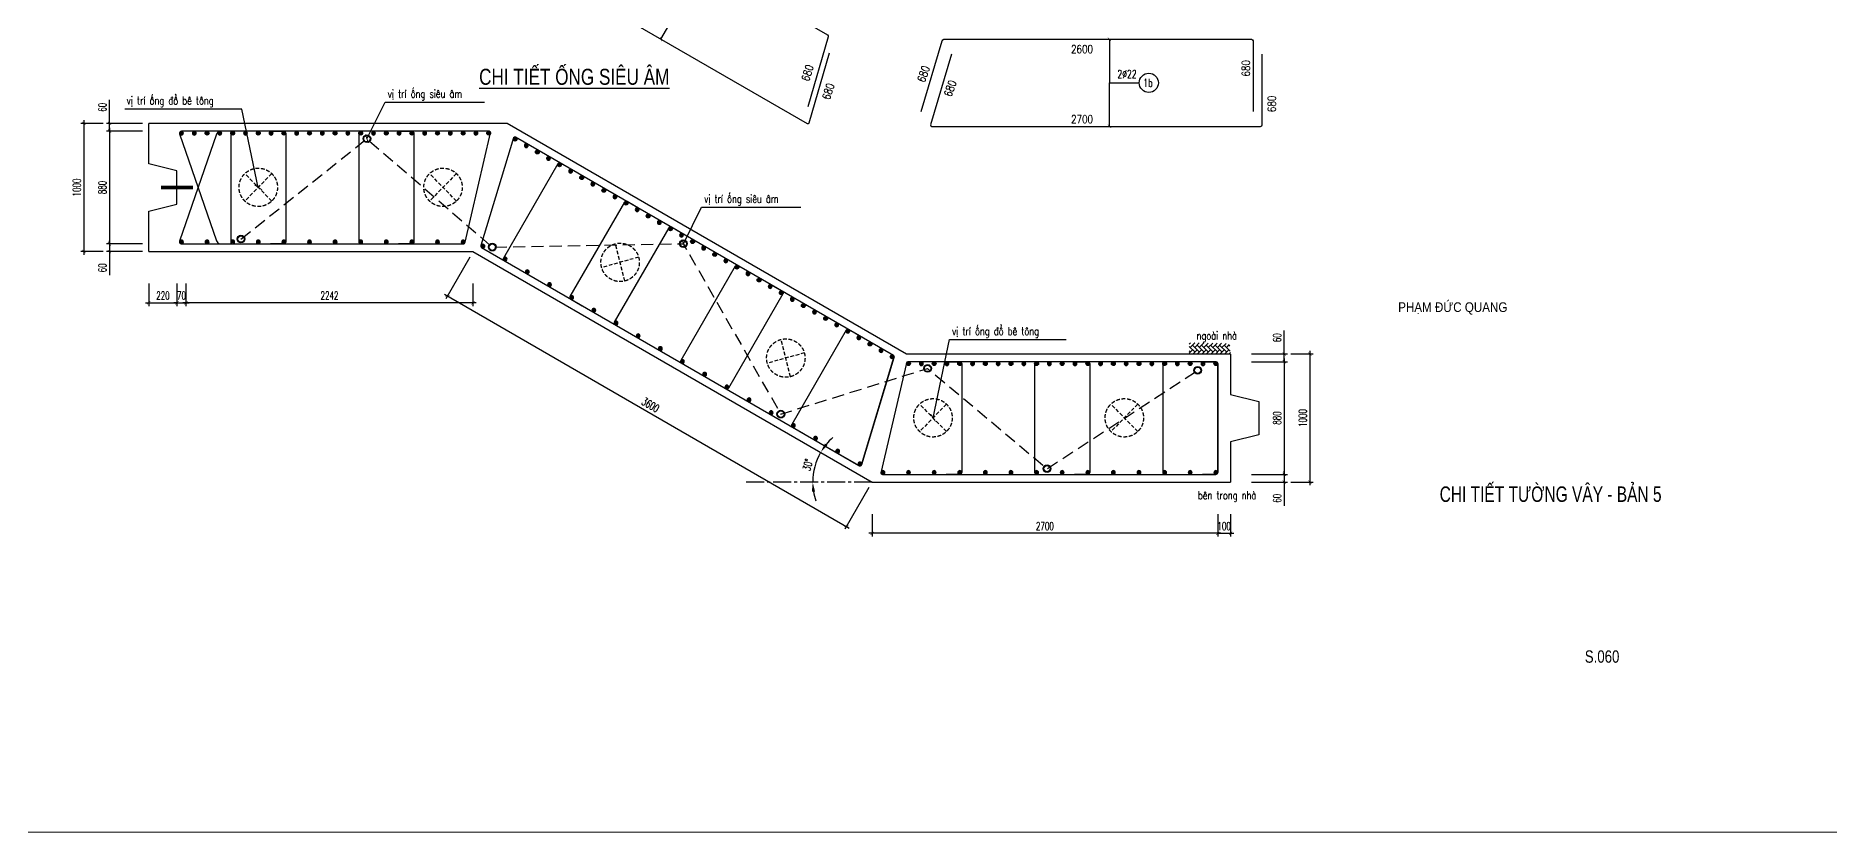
# Model space of a CAD drawing. Header units: millimetres. Extents: x -143483 to 1166745, y -1448440 to -1202244.
# Drawn here: x 407489 to 463523, y -1285398 to -1260524 of the extents above; entities that cross this region are included whole.
import ezdxf
from ezdxf.enums import TextEntityAlignment as Align

# ---------------------------------------------------------------- set-up
doc = ezdxf.new("R2010")
doc.units = ezdxf.units.MM
doc.header["$LTSCALE"] = 30
doc.header["$PDMODE"] = 3
doc.linetypes.add('CENTER2', pattern=[1.125, 0.75, -0.125, 0.125, -0.125])
doc.linetypes.add('DASHED', pattern=[19.05, 12.7, -6.35])
doc.layers.get('0').update_dxf_attribs({"lineweight": 9})
doc.layers.get('Defpoints').update_dxf_attribs({"lineweight": 9})
for name, color, linetype in [('0-Chu khung ten', 7, 'Continuous'), ('ccu11-Cotthep', 9, 'Continuous'), ('ccu11-Dim', 8, 'Continuous'), ('ccu11-Hatch', 8, 'Continuous'), ('ccu11-Manh', 8, 'Continuous'), ('ccu11-Text', 31, 'Continuous'), ('ccu11-Thay', 7, 'Continuous'), ('ccu11-Thep', 4, 'Continuous'), ('ccu11-Thep doc', 4, 'Continuous'), ('ccu11-Thepdai', 6, 'Continuous'), ('ccu11-Truc', 13, 'CENTER2')]:
    doc.layers.add(name, color=color, linetype=linetype)
doc.layers.add('ccu11-Khuat', color=9, linetype='DASHED', lineweight=30)
doc.layers.add('Vicom_thep doc', color=1, linetype='Continuous', lineweight=35)
doc.styles.add('ccu11-dim', font='vnsimli.shx', dxfattribs={"width": 0.65, "bigfont": 'bigfont.shx'})
doc.styles.add('ccu11-VnAvantH', font='VHAVAN.TTF')
doc.styles.add('ccu11-VnAvH-B', font='VHAVANB.TTF')
doc.styles.add('ccu11-vnsimli', font='vnsimli.shx', dxfattribs={"width": 0.8, "bigfont": 'vns.shx'})
doc.styles.add('ccu11-vnsimple', font='vnsimple.shx', dxfattribs={"bigfont": 'bigfont.shx'})
doc.styles.add('ccu11_simli', font='vnsimli.shx', dxfattribs={"width": 0.8})
doc.styles.add('LoGoTTAs1', font='VHARIAL.TTF')
doc.styles.add('LoGoTTAs2', font='VHAVAN.TTF')
doc.styles.add('VNARIALH', font='VHARIAL.TTF')
doc.dimstyles.new('ccu11-100', dxfattribs={"dimscale": 100, "dimtxt": 2.5, "dimasz": 1, "dimexe": 1, "dimexo": 2, "dimgap": 1, "dimtad": 1, "dimdec": 0, "dimdsep": 46, "dimtxsty": 'ccu11-dim', "dimblk": 'ARCHTICK', "dimcen": -1, "dimdle": 1, "dimclrd": 256, "dimclre": 256, "dimclrt": 3, "dimadec": 0, "dimazin": 2, "dimtfac": 0.1, "dimtdec": 0, "dimtmove": 0, "dimatfit": 1, "dimldrblk": 'ARCHTICK', "dimfxl": 0, "dimtvp": 0.833333, "dimtolj": 1, "dimtzin": 12, "dimarcsym": 0})
doc.dimstyles.new('ccu11-100x4', dxfattribs={"dimscale": 100, "dimtxt": 2.5, "dimasz": 1, "dimexe": 1, "dimexo": 2, "dimgap": 1, "dimtad": 1, "dimdec": 0, "dimlfac": 0.25, "dimdsep": 46, "dimtxsty": 'ccu11-dim', "dimblk": 'ARCHTICK', "dimcen": -1, "dimdle": 1, "dimclrd": 256, "dimclre": 256, "dimclrt": 3, "dimadec": 0, "dimazin": 2, "dimtfac": 0.1, "dimtdec": 0, "dimtmove": 0, "dimatfit": 1, "dimldrblk": 'ARCHTICK', "dimfxl": 0, "dimtvp": 0.833333, "dimtolj": 1, "dimtzin": 12, "dimarcsym": 0})

# ---------------------------------------------------------------- blocks, each defined once
blk = doc.blocks.new('_ARCHTICK')
at = {"color": 0, "linetype": 'ByBlock', "const_width": 0.15}
blk.add_lwpolyline([(-0.5, -0.5), (0.5, 0.5)], dxfattribs=at)
blk = doc.blocks.new('SHD')
at = {"layer": 'ccu11-Cotthep'}
blk.add_circle((300, 0), 300, dxfattribs=at)
at = {"layer": 'ccu11-Cotthep', "color": 31, "style": 'ccu11_simli', "width": 0.8}
blk.add_attdef('DK', text='', height=250, dxfattribs=at).set_placement((-101, 65), align=Align.BOTTOM_RIGHT)
blk.add_attdef('KH', text='', height=250, dxfattribs=at).set_placement((300, 0), align=Align.MIDDLE)
blk.add_attdef('KC', text='', height=250, dxfattribs=at).set_placement((-101, -142), align=Align.TOP_RIGHT)
blk = doc.blocks.new('*D2816')
at = {"layer": 'ccu11-Dim', "linetype": 'ByBlock', "lineweight": -2, "ltscale": 30, "transparency": 16777216}
for p, q in [((421047, -1267435), (420297, -1268734)), ((420261, -1268598), (432905, -1275898)), ((433518, -1274635), (432768, -1275934))]:
    blk.add_line(p, q, dxfattribs=at)
at = {"layer": 'Defpoints', "color": 0, "linetype": 'ByBlock', "ltscale": 30, "transparency": 16777216}
for p in [(421147, -1267262), (433618, -1274462), (432818, -1275848)]:
    blk.add_point(p, dxfattribs=at)
at = {"layer": 'ccu11-Dim', "linetype": 'ByBlock', "lineweight": -2, "ltscale": 30, "transparency": 16777216, "xscale": 100, "yscale": 100, "zscale": 100}
for p, rotation in [((420347, -1268648), 149.9999151036798), ((432818, -1275848), 329.9999151036798)]:
    blk.add_blockref('_ARCHTICK', p, dxfattribs=dict(at, rotation=rotation))
at = {"layer": 'ccu11-Dim', "color": 3, "linetype": 'ByBlock', "ltscale": 30, "transparency": 16777216, "insert": (426695, -1272053), "char_height": 250, "attachment_point": 5, "rotation": 329.9999, "style": 'ccu11-dim'}
blk.add_mtext('\\A1;3600', dxfattribs=at)
blk = doc.blocks.new('*D2817')
at = {"layer": 'ccu11-Dim', "linetype": 'ByBlock', "lineweight": -2, "ltscale": 30, "transparency": 16777216}
for p, q in [((409791, -1263262), (409791, -1262523)), ((410819, -1263262), (409691, -1263262)), ((410819, -1263502), (409691, -1263502)), ((409791, -1263502), (409791, -1263262)), ((409791, -1263502), (409791, -1263602))]:
    blk.add_line(p, q, dxfattribs=at)
at = {"layer": 'Defpoints', "color": 0, "linetype": 'ByBlock', "ltscale": 30, "transparency": 16777216}
for p in [(409791, -1263502), (411019, -1263262), (411019, -1263502)]:
    blk.add_point(p, dxfattribs=at)
at = {"layer": 'ccu11-Dim', "linetype": 'ByBlock', "lineweight": -2, "ltscale": 30, "transparency": 16777216, "xscale": 100, "yscale": 100, "zscale": 100}
for p, rotation in [((409791, -1263262), 270), ((409791, -1263502), 90)]:
    blk.add_blockref('_ARCHTICK', p, dxfattribs=dict(at, rotation=rotation))
at = {"layer": 'ccu11-Dim', "color": 3, "linetype": 'ByBlock', "ltscale": 30, "transparency": 16777216, "insert": (409566, -1262754), "char_height": 250, "attachment_point": 5, "rotation": 90, "style": 'ccu11-dim'}
blk.add_mtext('\\A1;60', dxfattribs=at)
blk = doc.blocks.new('*D2818')
at = {"layer": 'ccu11-Dim', "linetype": 'ByBlock', "lineweight": -2, "ltscale": 30, "transparency": 16777216}
for p, q in [((410819, -1263502), (409691, -1263502)), ((409791, -1263402), (409791, -1267122)), ((410819, -1267022), (409691, -1267022))]:
    blk.add_line(p, q, dxfattribs=at)
at = {"layer": 'Defpoints', "color": 0, "linetype": 'ByBlock', "ltscale": 30, "transparency": 16777216}
for p in [(411019, -1263502), (409791, -1267022), (411019, -1267022)]:
    blk.add_point(p, dxfattribs=at)
at = {"layer": 'ccu11-Dim', "linetype": 'ByBlock', "lineweight": -2, "ltscale": 30, "transparency": 16777216, "xscale": 100, "yscale": 100, "zscale": 100}
for p, rotation in [((409791, -1263502), 90), ((409791, -1267022), 270)]:
    blk.add_blockref('_ARCHTICK', p, dxfattribs=dict(at, rotation=rotation))
at = {"layer": 'ccu11-Dim', "color": 3, "linetype": 'ByBlock', "ltscale": 30, "transparency": 16777216, "insert": (409566, -1265262), "char_height": 250, "attachment_point": 5, "rotation": 90, "style": 'ccu11-dim'}
blk.add_mtext('\\A1;880', dxfattribs=at)
blk = doc.blocks.new('*D2819')
at = {"layer": 'ccu11-Dim', "linetype": 'ByBlock', "lineweight": -2, "ltscale": 30, "transparency": 16777216}
for p, q in [((409791, -1267022), (409791, -1266922)), ((410819, -1267022), (409691, -1267022)), ((410819, -1267262), (409691, -1267262)), ((409791, -1267022), (409791, -1267262)), ((409791, -1267262), (409791, -1268002))]:
    blk.add_line(p, q, dxfattribs=at)
at = {"layer": 'Defpoints', "color": 0, "linetype": 'ByBlock', "ltscale": 30, "transparency": 16777216}
for p in [(409791, -1267022), (411019, -1267022), (411019, -1267262)]:
    blk.add_point(p, dxfattribs=at)
at = {"layer": 'ccu11-Dim', "linetype": 'ByBlock', "lineweight": -2, "ltscale": 30, "transparency": 16777216, "xscale": 100, "yscale": 100, "zscale": 100}
for p, rotation in [((409791, -1267022), 270), ((409791, -1267262), 90)]:
    blk.add_blockref('_ARCHTICK', p, dxfattribs=dict(at, rotation=rotation))
at = {"layer": 'ccu11-Dim', "color": 3, "linetype": 'ByBlock', "ltscale": 30, "transparency": 16777216, "insert": (409566, -1267770), "char_height": 250, "attachment_point": 5, "rotation": 90, "style": 'ccu11-dim'}
blk.add_mtext('\\A1;60', dxfattribs=at)
blk = doc.blocks.new('*D2820')
at = {"layer": 'ccu11-Dim', "linetype": 'ByBlock', "lineweight": -2, "ltscale": 30, "transparency": 16777216}
for p, q in [((409591, -1263262), (408891, -1263262)), ((408991, -1263162), (408991, -1267362)), ((409591, -1267262), (408891, -1267262))]:
    blk.add_line(p, q, dxfattribs=at)
at = {"layer": 'Defpoints', "color": 0, "linetype": 'ByBlock', "ltscale": 30, "transparency": 16777216}
for p in [(409791, -1263262), (408991, -1267262), (409791, -1267262)]:
    blk.add_point(p, dxfattribs=at)
at = {"layer": 'ccu11-Dim', "linetype": 'ByBlock', "lineweight": -2, "ltscale": 30, "transparency": 16777216, "xscale": 100, "yscale": 100, "zscale": 100}
for p, rotation in [((408991, -1263262), 90), ((408991, -1267262), 270)]:
    blk.add_blockref('_ARCHTICK', p, dxfattribs=dict(at, rotation=rotation))
at = {"layer": 'ccu11-Dim', "color": 3, "linetype": 'ByBlock', "ltscale": 30, "transparency": 16777216, "insert": (408766, -1265262), "char_height": 250, "attachment_point": 5, "rotation": 90, "style": 'ccu11-dim'}
blk.add_mtext('\\A1;1000', dxfattribs=at)
blk = doc.blocks.new('*D2821')
at = {"layer": 'ccu11-Dim', "linetype": 'ByBlock', "lineweight": -2, "ltscale": 30, "transparency": 16777216}
for p, q in [((446498, -1270462), (446498, -1269723)), ((445469, -1270462), (446598, -1270462)), ((445469, -1270702), (446598, -1270702)), ((446498, -1270702), (446498, -1270462)), ((446498, -1270702), (446498, -1270802))]:
    blk.add_line(p, q, dxfattribs=at)
at = {"layer": 'Defpoints', "color": 0, "linetype": 'ByBlock', "ltscale": 30, "transparency": 16777216}
for p in [(445269, -1270462), (445269, -1270702), (446498, -1270702)]:
    blk.add_point(p, dxfattribs=at)
at = {"layer": 'ccu11-Dim', "linetype": 'ByBlock', "lineweight": -2, "ltscale": 30, "transparency": 16777216, "xscale": 100, "yscale": 100, "zscale": 100}
for p, rotation in [((446498, -1270462), 270), ((446498, -1270702), 90)]:
    blk.add_blockref('_ARCHTICK', p, dxfattribs=dict(at, rotation=rotation))
at = {"layer": 'ccu11-Dim', "color": 3, "linetype": 'ByBlock', "ltscale": 30, "transparency": 16777216, "insert": (446273, -1269954), "char_height": 250, "attachment_point": 5, "rotation": 90, "style": 'ccu11-dim'}
blk.add_mtext('\\A1;60', dxfattribs=at)
blk = doc.blocks.new('*D2822')
at = {"layer": 'ccu11-Dim', "linetype": 'ByBlock', "lineweight": -2, "ltscale": 30, "transparency": 16777216}
for p, q in [((445469, -1270702), (446598, -1270702)), ((446498, -1270602), (446498, -1274322)), ((445469, -1274222), (446598, -1274222))]:
    blk.add_line(p, q, dxfattribs=at)
at = {"layer": 'Defpoints', "color": 0, "linetype": 'ByBlock', "ltscale": 30, "transparency": 16777216}
for p in [(445269, -1270702), (445269, -1274222), (446498, -1274222)]:
    blk.add_point(p, dxfattribs=at)
at = {"layer": 'ccu11-Dim', "linetype": 'ByBlock', "lineweight": -2, "ltscale": 30, "transparency": 16777216, "xscale": 100, "yscale": 100, "zscale": 100}
for p, rotation in [((446498, -1270702), 90), ((446498, -1274222), 270)]:
    blk.add_blockref('_ARCHTICK', p, dxfattribs=dict(at, rotation=rotation))
at = {"layer": 'ccu11-Dim', "color": 3, "linetype": 'ByBlock', "ltscale": 30, "transparency": 16777216, "insert": (446273, -1272462), "char_height": 250, "attachment_point": 5, "rotation": 90, "style": 'ccu11-dim'}
blk.add_mtext('\\A1;880', dxfattribs=at)
blk = doc.blocks.new('*D2823')
at = {"layer": 'ccu11-Dim', "linetype": 'ByBlock', "lineweight": -2, "ltscale": 30, "transparency": 16777216}
for p, q in [((446498, -1274222), (446498, -1274122)), ((445469, -1274222), (446598, -1274222)), ((445469, -1274462), (446598, -1274462)), ((446498, -1274222), (446498, -1274462)), ((446498, -1274462), (446498, -1275202))]:
    blk.add_line(p, q, dxfattribs=at)
at = {"layer": 'Defpoints', "color": 0, "linetype": 'ByBlock', "ltscale": 30, "transparency": 16777216}
for p in [(445269, -1274222), (445269, -1274462), (446498, -1274222)]:
    blk.add_point(p, dxfattribs=at)
at = {"layer": 'ccu11-Dim', "linetype": 'ByBlock', "lineweight": -2, "ltscale": 30, "transparency": 16777216, "xscale": 100, "yscale": 100, "zscale": 100}
for p, rotation in [((446498, -1274222), 270), ((446498, -1274462), 90)]:
    blk.add_blockref('_ARCHTICK', p, dxfattribs=dict(at, rotation=rotation))
at = {"layer": 'ccu11-Dim', "color": 3, "linetype": 'ByBlock', "ltscale": 30, "transparency": 16777216, "insert": (446273, -1274970), "char_height": 250, "attachment_point": 5, "rotation": 90, "style": 'ccu11-dim'}
blk.add_mtext('\\A1;60', dxfattribs=at)
blk = doc.blocks.new('*D2824')
at = {"layer": 'ccu11-Dim', "linetype": 'ByBlock', "lineweight": -2, "ltscale": 30, "transparency": 16777216}
for p, q in [((446698, -1270462), (447398, -1270462)), ((447298, -1270362), (447298, -1274562)), ((446698, -1274462), (447398, -1274462))]:
    blk.add_line(p, q, dxfattribs=at)
at = {"layer": 'Defpoints', "color": 0, "linetype": 'ByBlock', "ltscale": 30, "transparency": 16777216}
for p in [(446498, -1270462), (446498, -1274462), (447298, -1274462)]:
    blk.add_point(p, dxfattribs=at)
at = {"layer": 'ccu11-Dim', "linetype": 'ByBlock', "lineweight": -2, "ltscale": 30, "transparency": 16777216, "xscale": 100, "yscale": 100, "zscale": 100}
for p, rotation in [((447298, -1270462), 90), ((447298, -1274462), 270)]:
    blk.add_blockref('_ARCHTICK', p, dxfattribs=dict(at, rotation=rotation))
at = {"layer": 'ccu11-Dim', "color": 3, "linetype": 'ByBlock', "ltscale": 30, "transparency": 16777216, "insert": (447073, -1272462), "char_height": 250, "attachment_point": 5, "rotation": 90, "style": 'ccu11-dim'}
blk.add_mtext('\\A1;1000', dxfattribs=at)
blk = doc.blocks.new('MCT')
at = {"ltscale": 0.005}
for p, q in [((-0.49, 0), (0.49, 0)), ((0.35, -0.35), (-0.35, 0.35)), ((-0.35, -0.35), (0.35, 0.35)), ((0, -0.49), (0, 0.49))]:
    blk.add_line(p, q, dxfattribs=at)
blk.add_circle((0, 0), 0.492, dxfattribs=at)
blk = doc.blocks.new('*U1848')
at = {"layer": 'ccu11-Thep doc', "xscale": -121.9200000001001, "yscale": 121.9200000001001, "zscale": 121.92, "rotation": 270}
blk.add_blockref('MCT', (0, 0), dxfattribs=at)
blk = doc.blocks.new('*U1849')
at = {"layer": 'ccu11-Thep doc', "color": 0, "linetype": 'ByBlock', "lineweight": -2, "transparency": 16777216}
for p in [(0, 0), (800, 0), (1600, 0), (2400, 0), (3200, 0), (4000, 0), (4800, 0), (5600, 0), (6400, 0), (7200, 0), (8000, 0), (8800, 0)]:
    blk.add_blockref('*U1848', p, dxfattribs=at)
blk = doc.blocks.new('*U1850')
at = {"layer": 'ccu11-Thep doc', "xscale": -121.9200000001001, "yscale": 121.9200000001001, "zscale": 121.92, "rotation": 270}
blk.add_blockref('MCT', (0, 0), dxfattribs=at)
blk = doc.blocks.new('*U1851')
at = {"layer": 'ccu11-Thep doc', "color": 0, "linetype": 'ByBlock', "lineweight": -2, "transparency": 16777216}
for p in [(0, 0), (800, 0), (1600, 0), (2400, 0), (3200, 0), (4000, 0), (4800, 0), (5600, 0), (6400, 0), (7200, 0), (8000, 0)]:
    blk.add_blockref('*U1850', p, dxfattribs=at)
blk = doc.blocks.new('*U1841')
at = {"layer": 'ccu11-Thep doc', "xscale": -121.9200000001001, "yscale": 121.9200000001001, "zscale": 121.92, "rotation": 270}
blk.add_blockref('MCT', (0, 0), dxfattribs=at)
blk = doc.blocks.new('*U1842')
at = {"layer": 'ccu11-Thep doc', "color": 0, "linetype": 'ByBlock', "lineweight": -2, "transparency": 16777216}
for p in [(0, 0), (800, 0), (1600, 0), (2400, 0), (3200, 0), (4000, 0), (4800, 0), (5600, 0), (6400, 0), (7200, 0), (8000, 0), (8800, 0), (9600, 0)]:
    blk.add_blockref('*U1841', p, dxfattribs=at)
blk = doc.blocks.new('*U1843')
at = {"layer": 'ccu11-Thep doc', "xscale": -121.9200000001001, "yscale": 121.9200000001001, "zscale": 121.92, "rotation": 270}
blk.add_blockref('MCT', (0, 0), dxfattribs=at)
blk = doc.blocks.new('*U1840')
at = {"layer": 'ccu11-Thep doc', "color": 0, "linetype": 'ByBlock', "lineweight": -2, "transparency": 16777216}
for p in [(0, 0), (800, 0), (1600, 0), (2400, 0), (3200, 0), (4000, 0), (4800, 0), (5600, 0), (6400, 0), (7200, 0), (8000, 0), (8800, 0), (9600, 0), (10400, 0)]:
    blk.add_blockref('*U1843', p, dxfattribs=at)
blk = doc.blocks.new('*D2802')
at = {"layer": 'ccu11-Dim', "lineweight": -2, "transparency": 16777216}
for start, end in [(131.4508, 140.7253), (149.9999, 180), (189.2746, 198.5491)]:
    blk.add_arc((433618, -1274462), 1855, start, end, dxfattribs=at)
at = {"layer": 'ccu11-Dim', "transparency": 16777216}
for points in [[(432223, -1273316), (432141, -1273259), (432011, -1273535)], [(431737, -1274765), (431837, -1274757), (431763, -1274462)]]:
    blk.add_solid(points, dxfattribs=at)
at = {"layer": 'Defpoints', "color": 0, "transparency": 16777216}
for p in [(421147, -1267262), (431875, -1273828), (429621, -1274462), (433618, -1274462), (433618, -1274462)]:
    blk.add_point(p, dxfattribs=at)
at = {"layer": 'ccu11-Dim', "color": 3, "transparency": 16777216, "insert": (431609, -1273924), "char_height": 250, "attachment_point": 5, "rotation": 75, "style": 'ccu11-dim'}
blk.add_mtext('\\A1;30\\M+1818B', dxfattribs=at)
blk = doc.blocks.new('*U1845')
at = {"layer": 'ccu11-Thep doc', "xscale": -121.9200000001001, "yscale": 121.9200000001001, "zscale": 121.92, "rotation": 270}
blk.add_blockref('MCT', (0, 0), dxfattribs=at)
blk = doc.blocks.new('*U1846')
at = {"layer": 'ccu11-Thep doc', "color": 0, "linetype": 'ByBlock', "lineweight": -2, "transparency": 16777216}
for p in [(0, 0), (800, 0), (1600, 0), (2400, 0), (3200, 0), (4000, 0), (4800, 0), (5600, 0), (6400, 0), (7200, 0), (8000, 0), (8800, 0), (9600, 0), (10400, 0), (11200, 0), (12000, 0), (12800, 0), (13600, 0)]:
    blk.add_blockref('*U1845', p, dxfattribs=at)
blk = doc.blocks.new('*U1847')
at = {"layer": 'ccu11-Thep doc', "xscale": -121.9200000001001, "yscale": 121.9200000001001, "zscale": 121.92, "rotation": 270}
blk.add_blockref('MCT', (0, 0), dxfattribs=at)
blk = doc.blocks.new('*U1844')
at = {"layer": 'ccu11-Thep doc', "color": 0, "linetype": 'ByBlock', "lineweight": -2, "transparency": 16777216}
for p in [(0, 0), (800, 0), (1600, 0), (2400, 0), (3200, 0), (4000, 0), (4800, 0), (5600, 0), (6400, 0), (7200, 0), (8000, 0), (8800, 0), (9600, 0), (10400, 0), (11200, 0), (12000, 0), (12800, 0), (13600, 0)]:
    blk.add_blockref('*U1847', p, dxfattribs=at)
blk = doc.blocks.new('*D2803')
at = {"layer": 'ccu11-Dim', "linetype": 'ByBlock', "lineweight": -2, "ltscale": 30, "transparency": 16777216}
for p, q in [((411019, -1268263), (411019, -1268963)), ((411899, -1268263), (411899, -1268963)), ((410919, -1268863), (411999, -1268863))]:
    blk.add_line(p, q, dxfattribs=at)
at = {"layer": 'Defpoints', "color": 0, "linetype": 'ByBlock', "ltscale": 30, "transparency": 16777216}
for p in [(411019, -1268063), (411899, -1268063), (411899, -1268863)]:
    blk.add_point(p, dxfattribs=at)
at = {"layer": 'ccu11-Dim', "linetype": 'ByBlock', "lineweight": -2, "ltscale": 30, "transparency": 16777216, "xscale": 100, "yscale": 100, "zscale": 100, "rotation": 180}
blk.add_blockref('_ARCHTICK', (411019, -1268863), dxfattribs=at)
at = {"layer": 'ccu11-Dim', "linetype": 'ByBlock', "lineweight": -2, "ltscale": 30, "transparency": 16777216, "xscale": 100, "yscale": 100, "zscale": 100}
blk.add_blockref('_ARCHTICK', (411899, -1268863), dxfattribs=at)
at = {"layer": 'ccu11-Dim', "color": 3, "linetype": 'ByBlock', "ltscale": 30, "transparency": 16777216, "insert": (411459, -1268638), "char_height": 250, "attachment_point": 5, "style": 'ccu11-dim'}
blk.add_mtext('\\A1;220', dxfattribs=at)
blk = doc.blocks.new('*D2804')
at = {"layer": 'ccu11-Dim', "linetype": 'ByBlock', "lineweight": -2, "ltscale": 30, "transparency": 16777216}
for p, q in [((411899, -1268263), (411899, -1268963)), ((412179, -1268263), (412179, -1268963)), ((411899, -1268863), (411799, -1268863)), ((411899, -1268863), (412179, -1268863)), ((412179, -1268863), (412279, -1268863))]:
    blk.add_line(p, q, dxfattribs=at)
at = {"layer": 'Defpoints', "color": 0, "linetype": 'ByBlock', "ltscale": 30, "transparency": 16777216}
for p in [(411899, -1268063), (412179, -1268063), (412179, -1268863)]:
    blk.add_point(p, dxfattribs=at)
at = {"layer": 'ccu11-Dim', "linetype": 'ByBlock', "lineweight": -2, "ltscale": 30, "transparency": 16777216, "xscale": 100, "yscale": 100, "zscale": 100}
blk.add_blockref('_ARCHTICK', (411899, -1268863), dxfattribs=at)
at = {"layer": 'ccu11-Dim', "linetype": 'ByBlock', "lineweight": -2, "ltscale": 30, "transparency": 16777216, "xscale": 100, "yscale": 100, "zscale": 100, "rotation": 180}
blk.add_blockref('_ARCHTICK', (412179, -1268863), dxfattribs=at)
at = {"layer": 'ccu11-Dim', "color": 3, "linetype": 'ByBlock', "ltscale": 30, "transparency": 16777216, "insert": (412039, -1268638), "char_height": 250, "attachment_point": 5, "style": 'ccu11-dim'}
blk.add_mtext('\\A1;70', dxfattribs=at)
blk = doc.blocks.new('*D2805')
at = {"layer": 'ccu11-Dim', "linetype": 'ByBlock', "lineweight": -2, "ltscale": 30, "transparency": 16777216}
for p, q in [((412179, -1268263), (412179, -1268963)), ((421147, -1268263), (421147, -1268963)), ((421247, -1268863), (412079, -1268863))]:
    blk.add_line(p, q, dxfattribs=at)
at = {"layer": 'Defpoints', "color": 0, "linetype": 'ByBlock', "ltscale": 30, "transparency": 16777216}
for p in [(412179, -1268063), (421147, -1268063), (412179, -1268863)]:
    blk.add_point(p, dxfattribs=at)
at = {"layer": 'ccu11-Dim', "linetype": 'ByBlock', "lineweight": -2, "ltscale": 30, "transparency": 16777216, "xscale": 100, "yscale": 100, "zscale": 100, "rotation": 180}
blk.add_blockref('_ARCHTICK', (412179, -1268863), dxfattribs=at)
at = {"layer": 'ccu11-Dim', "linetype": 'ByBlock', "lineweight": -2, "ltscale": 30, "transparency": 16777216, "xscale": 100, "yscale": 100, "zscale": 100}
blk.add_blockref('_ARCHTICK', (421147, -1268863), dxfattribs=at)
at = {"layer": 'ccu11-Dim', "color": 3, "linetype": 'ByBlock', "ltscale": 30, "transparency": 16777216, "insert": (416663, -1268638), "char_height": 250, "attachment_point": 5, "style": 'ccu11-dim'}
blk.add_mtext('\\A1;2242', dxfattribs=at)
blk = doc.blocks.new('*D2806')
at = {"layer": 'ccu11-Dim', "linetype": 'ByBlock', "lineweight": -2, "ltscale": 30, "transparency": 16777216}
for p, q in [((433618, -1275463), (433618, -1276163)), ((444418, -1275463), (444418, -1276163)), ((444518, -1276063), (433518, -1276063))]:
    blk.add_line(p, q, dxfattribs=at)
at = {"layer": 'Defpoints', "color": 0, "linetype": 'ByBlock', "ltscale": 30, "transparency": 16777216}
for p in [(433618, -1275263), (444418, -1275263), (433618, -1276063)]:
    blk.add_point(p, dxfattribs=at)
at = {"layer": 'ccu11-Dim', "linetype": 'ByBlock', "lineweight": -2, "ltscale": 30, "transparency": 16777216, "xscale": 100, "yscale": 100, "zscale": 100, "rotation": 180}
blk.add_blockref('_ARCHTICK', (433618, -1276063), dxfattribs=at)
at = {"layer": 'ccu11-Dim', "linetype": 'ByBlock', "lineweight": -2, "ltscale": 30, "transparency": 16777216, "xscale": 100, "yscale": 100, "zscale": 100}
blk.add_blockref('_ARCHTICK', (444418, -1276063), dxfattribs=at)
at = {"layer": 'ccu11-Dim', "color": 3, "linetype": 'ByBlock', "ltscale": 30, "transparency": 16777216, "insert": (439018, -1275838), "char_height": 250, "attachment_point": 5, "style": 'ccu11-dim'}
blk.add_mtext('\\A1;2700', dxfattribs=at)
blk = doc.blocks.new('*D2807')
at = {"layer": 'ccu11-Dim', "linetype": 'ByBlock', "lineweight": -2, "ltscale": 30, "transparency": 16777216}
for p, q in [((444418, -1275463), (444418, -1276163)), ((444818, -1275463), (444818, -1276163)), ((444418, -1276063), (444318, -1276063)), ((444418, -1276063), (444818, -1276063)), ((444818, -1276063), (444918, -1276063))]:
    blk.add_line(p, q, dxfattribs=at)
at = {"layer": 'Defpoints', "color": 0, "linetype": 'ByBlock', "ltscale": 30, "transparency": 16777216}
for p in [(444418, -1275263), (444818, -1275263), (444818, -1276063)]:
    blk.add_point(p, dxfattribs=at)
at = {"layer": 'ccu11-Dim', "linetype": 'ByBlock', "lineweight": -2, "ltscale": 30, "transparency": 16777216, "xscale": 100, "yscale": 100, "zscale": 100}
blk.add_blockref('_ARCHTICK', (444418, -1276063), dxfattribs=at)
at = {"layer": 'ccu11-Dim', "linetype": 'ByBlock', "lineweight": -2, "ltscale": 30, "transparency": 16777216, "xscale": 100, "yscale": 100, "zscale": 100, "rotation": 180}
blk.add_blockref('_ARCHTICK', (444818, -1276063), dxfattribs=at)
at = {"layer": 'ccu11-Dim', "color": 3, "linetype": 'ByBlock', "ltscale": 30, "transparency": 16777216, "insert": (444618, -1275838), "char_height": 250, "attachment_point": 5, "style": 'ccu11-dim'}
blk.add_mtext('\\A1;100', dxfattribs=at)
blk = doc.blocks.new('ccu11_block_thep')
at = {"layer": 'ccu11-Thep', "color": 3}
for p, q in [((-0.4, 0), (0.4, 0)), ((-0.28, 0.28), (0.28, -0.28)), ((0.28, 0.28), (-0.28, -0.28)), ((0, 0.4), (0, -0.4))]:
    blk.add_line(p, q, dxfattribs=at)
at = {"layer": 'ccu11-Thep', "color": 1, "const_width": 0.0667}
blk.add_lwpolyline([(-0.4, 0, 1), (0.4, 0, 1), (-0.4, 0, 1)], format="xyb", dxfattribs=at)
at = {"layer": 'ccu11-Thep', "color": 1}
blk.add_circle((0, 0), 0.4, dxfattribs=at)
blk = doc.blocks.new('*U1838')
at = {"layer": 'Vicom_thep doc', "xscale": -150, "yscale": 150, "zscale": 150, "rotation": 180}
blk.add_blockref('ccu11_block_thep', (0, 0), dxfattribs=at)
blk = doc.blocks.new('*U1839')
at = {"layer": 'ccu11-Thep doc', "color": 0, "linetype": 'ByBlock', "lineweight": -2, "transparency": 16777216}
for p in [(0, 0), (800, 0), (1600, 0), (2400, 0), (3200, 0), (4000, 0), (4800, 0), (5600, 0), (6400, 0), (7200, 0), (8000, 0), (8800, 0)]:
    blk.add_blockref('*U1838', p, dxfattribs=at)
blk = doc.blocks.new('*U1834')
at = {"layer": 'Vicom_thep doc', "xscale": -150, "yscale": 150, "zscale": 150, "rotation": 180}
blk.add_blockref('ccu11_block_thep', (0, 0), dxfattribs=at)
blk = doc.blocks.new('*U1835')
at = {"layer": 'ccu11-Thep doc', "color": 0, "linetype": 'ByBlock', "lineweight": -2, "transparency": 16777216}
for p in [(0, 0), (800, 0), (1600, 0), (2400, 0), (3200, 0), (4000, 0), (4800, 0), (5600, 0), (6400, 0), (7200, 0), (8000, 0), (8800, 0)]:
    blk.add_blockref('*U1834', p, dxfattribs=at)
blk = doc.blocks.new('*U1836')
at = {"layer": 'Vicom_thep doc', "xscale": -150, "yscale": 150, "zscale": 150, "rotation": 180}
blk.add_blockref('ccu11_block_thep', (0, 0), dxfattribs=at)
blk = doc.blocks.new('*U1837')
at = {"layer": 'ccu11-Thep doc', "color": 0, "linetype": 'ByBlock', "lineweight": -2, "transparency": 16777216}
for p in [(0, 0), (800, 0), (1600, 0), (2400, 0), (3200, 0), (4000, 0), (4800, 0), (5600, 0), (6400, 0), (7200, 0), (8000, 0), (8800, 0), (9600, 0), (10400, 0), (11200, 0), (12000, 0), (12800, 0)]:
    blk.add_blockref('*U1836', p, dxfattribs=at)
blk = doc.blocks.new('ccu11_88_tenbv')
at = {"layer": '0-Chu khung ten', "color": 31, "style": 'LoGoTTAs2', "width": 0.8}
for p in [(-8837, 8052), (-8800, 6853)]:
    blk.add_attdef('...', p, '', height=220, dxfattribs=at)
at = {"layer": '0-Chu khung ten', "color": 31}
for tag, height, style, width, p in [('1', 500, 'VNARIALH', 0.85, (-4500, 3869)), ('2', 500, 'VNARIALH', 0.85, (-4500, 2917)), ('S1-01-1', 700, 'LoGoTTAs1', 0.8, (-2250, 607)), ('1/100', 350, 'VNARIALH', 0.85, (-6750, 229))]:
    blk.add_attdef(tag, text='', height=height, dxfattribs=dict(at, style=style, width=width)).set_placement(p, align=Align.CENTER)

msp = doc.modelspace()

# ---------------------------------------------------------------- hatches: boundary and pattern name
at = {"layer": 'ccu11-Hatch', "ltscale": 10}
h = msp.add_hatch(dxfattribs=at)
h.set_pattern_fill('AR-HBONE', color=256, scale=25, angle=270, style=0)
h.set_pattern_definition([(45, (-2818324.83, 505994), (141.4213562, 4e-14), [300, -100]), (315, (-2818254.12, 506064.71), (141.4213562, 4e-14), [300, -100])])
h.paths.add_polyline_path([(443525.67, -1270109.46), (443525.67, -1270462.19), (444818.02, -1270462.19), (444775.17, -1270130.89)])

# ---------------------------------------------------------------- linework, layer by layer
at = {"layer": 'ccu11-Khuat', "ltscale": 0.3}
for p, q in [((414858.22, -1264826.48), (414019.99, -1265685.18)), ((414858.22, -1265685.18), (414019.99, -1264826.48)), ((420630.55, -1264826.48), (419792.32, -1265685.18)), ((420630.55, -1265685.18), (419792.32, -1264826.48)), ((426322.85, -1267437.8), (425167.57, -1267762.34)), ((425893.5, -1268181.46), (425596.92, -1267018.69)), ((431070.52, -1271170.41), (430773.94, -1270007.64)), ((431499.87, -1270426.75), (430344.59, -1270751.3)), ((435941.02, -1272026.48), (435102.79, -1272885.18)), ((435941.02, -1272885.18), (435102.79, -1272026.48)), ((441918.93, -1272026.48), (441080.7, -1272885.18)), ((441918.93, -1272885.18), (441080.7, -1272026.48))]:
    msp.add_line(p, q, dxfattribs=at)
at = {"layer": 'ccu11-Khuat', "flags": 128}
msp.add_lwpolyline([(413897.61, -1266873.18), (417833.32, -1263737.7), (421752.85, -1267123.88), (427721, -1267018.14), (430767, -1272340.9), (435352.23, -1270913.35), (439084.52, -1274045.57), (443791.69, -1270969.89)], dxfattribs=at)
at = {"layer": 'ccu11-Khuat', "ltscale": 0.3}
for centre in [(414439.1, -1265255.83), (420211.44, -1265255.83), (425745.21, -1267600.07), (430922.23, -1270589.02), (435521.91, -1272455.83), (441499.81, -1272455.83)]:
    msp.add_circle(centre, 600, dxfattribs=at)
at = {"layer": 'ccu11-Thay'}
for p, q in [((422219.1, -1263262.19), (411019.1, -1263262.19)), ((411019.1, -1264522.19), (411019.1, -1263262.19)), ((434689.82, -1270462.19), (422219.1, -1263262.19)), ((411898.87, -1264742.19), (411019.1, -1264522.19)), ((411898.87, -1265782.19), (411898.87, -1264742.19)), ((411019.1, -1266002.19), (411898.87, -1265782.19)), ((411019.1, -1267262.19), (411019.1, -1266002.19)), ((411019.1, -1267262.19), (421147.3, -1267262.19)), ((421147.3, -1267262.19), (433618.02, -1274462.19)), ((444818.02, -1270462.19), (434689.82, -1270462.19)), ((444818.02, -1270462.19), (444818.02, -1271722.19)), ((444818.02, -1271722.19), (445697.79, -1271942.19)), ((445697.79, -1271942.19), (445697.79, -1272982.19)), ((445697.79, -1272982.19), (444818.02, -1273202.19)), ((444818.02, -1273202.19), (444818.02, -1274462.19)), ((433618.02, -1274462.19), (444818.02, -1274462.19))]:
    msp.add_line(p, q, dxfattribs=at)
at = {"layer": 'ccu11-Thay', "ltscale": 30}
for centre, radius in [((417833.32, -1263737.7), 120), ((417833.32, -1263737.7), 100), ((413897.61, -1266873.18), 120), ((413897.61, -1266873.18), 100), ((427721, -1267018.14), 120), ((427721, -1267018.14), 100), ((421752.85, -1267123.88), 120), ((421752.85, -1267123.88), 100), ((435352.23, -1270913.35), 120), ((435352.23, -1270913.35), 100), ((443791.69, -1270969.89), 120), ((443791.69, -1270969.89), 100), ((430767, -1272340.9), 120), ((430767, -1272340.9), 100), ((439084.52, -1274045.57), 120), ((439084.52, -1274045.57), 100)]:
    msp.add_circle(centre, radius, dxfattribs=at)
at = {"layer": 'ccu11-Thep', "const_width": 120}
msp.add_lwpolyline([(412399.1, -1265262.19), (411399.1, -1265262.19)], dxfattribs=at)
at = {"layer": 'ccu11-Thepdai', "linetype": 'ByBlock', "ltscale": 30}
for points in [[(420995.8, -1256615.74), (421568.13, -1254394.21, -0.41421356), (421636.43, -1254375.91), (432224.9, -1260489.23, -0.41421356), (432243.2, -1260557.54), (431612.36, -1262745.21)], [(421609.94, -1254891.78), (421037.62, -1257113.31, 0.41421356), (421055.92, -1257181.61), (431585.97, -1263261.14, 0.41421356), (431654.27, -1263242.84), (432285.11, -1261055.16)], [(435154.18, -1262891.48), (435811.43, -1260681.48, -0.41421356), (435861.43, -1260631.48), (445472.85, -1260631.48, -0.41421356), (445522.85, -1260681.48), (445522.85, -1262891.48)], [(436096.43, -1261091.48), (435439.18, -1263301.48, 0.41421356), (435489.18, -1263351.48), (445757.97, -1263351.48, 0.41421356), (445807.97, -1263301.48), (445807.97, -1261091.48)]]:
    msp.add_lwpolyline(points, format="xyb", dxfattribs=at)
at = {"layer": 'ccu11-Thepdai'}
for points in [[(413967.3, -1263502.19), (413246.83, -1263502.19, 0.23620228), (413135.07, -1263594.94), (411981.19, -1266941.69, 0.5204497), (412037.58, -1267022.19), (420849.1, -1267022.19, 0.41421356), (420899.1, -1266972.19), (421699.1, -1263552.19, 0.41421356), (421649.1, -1263502.19), (412037.58, -1263502.19, 0.5204497), (411981.19, -1263582.69), (413135.07, -1266929.44, 0.23620228), (413246.83, -1267022.19), (413967.3, -1267022.19)], [(414059.1, -1263502.19), (413639.1, -1263502.19, 0.41421356), (413579.1, -1263562.19), (413579.1, -1266962.19, 0.41421356), (413639.1, -1267022.19), (414059.1, -1267022.19)], [(414819.1, -1263502.19), (415239.1, -1263502.19, -0.41421356), (415299.1, -1263562.19), (415299.1, -1266962.19, -0.41421356), (415239.1, -1267022.19), (414819.1, -1267022.19)], [(418059.1, -1263502.19), (417639.1, -1263502.19, 0.41421356), (417579.1, -1263562.19), (417579.1, -1266962.19, 0.41421356), (417639.1, -1267022.19), (418059.1, -1267022.19)], [(418819.1, -1263502.19), (419239.1, -1263502.19, -0.41421356), (419299.1, -1263562.19), (419299.1, -1266962.19, -0.41421356), (419239.1, -1267022.19), (418819.1, -1267022.19)], [(421413.93, -1267139.02), (433207.15, -1273947.85, 0.41421356), (433289.12, -1273925.89), (434301.3, -1270572.74, 0.41421356), (434282.99, -1270504.44), (422481.11, -1263690.61, 0.41421356), (422412.81, -1263708.91), (421395.63, -1267070.72, 0.41421356), (421413.93, -1267139.02)], [(424245.76, -1264709.44), (423882.03, -1264499.44, 0.41421356), (423800.07, -1264521.4), (422100.07, -1267465.88, 0.41421356), (422122.03, -1267547.85), (422485.76, -1267757.85)], [(426324.22, -1265909.44), (425960.49, -1265699.44, 0.41421356), (425878.53, -1265721.4), (424178.53, -1268665.88, 0.41421356), (424200.49, -1268747.85), (424564.22, -1268957.85)], [(427709.86, -1266709.44), (427346.13, -1266499.44, 0.41421356), (427264.17, -1266521.4), (425564.17, -1269465.88, 0.41421356), (425586.13, -1269547.85), (425949.86, -1269757.85)], [(429788.32, -1267909.44), (429424.59, -1267699.44, 0.41421356), (429342.63, -1267721.4), (427642.63, -1270665.88, 0.41421356), (427664.59, -1270747.85), (428028.32, -1270957.85)], [(430446.5, -1268289.44), (430810.23, -1268499.44, -0.41421356), (430832.19, -1268581.4), (429132.19, -1271525.88, -0.41421356), (429050.23, -1271547.85), (428686.5, -1271337.85)], [(433252.42, -1269909.44), (432888.69, -1269699.44, 0.41421356), (432806.73, -1269721.4), (431106.73, -1272665.88, 0.41421356), (431128.69, -1272747.85), (431492.42, -1272957.85)], [(433910.6, -1270289.44), (434274.33, -1270499.44, -0.41421356), (434296.3, -1270581.4), (433289.12, -1273925.89, -0.41421356), (433207.15, -1273947.85), (432150.6, -1273337.85)], [(433940.38, -1274222.19), (444358.02, -1274222.19, 0.41421356), (444418.02, -1274162.19), (444418.02, -1270752.19, 0.41421356), (444368.02, -1270702.19), (434740.38, -1270702.19, 0.41421356), (434690.38, -1270752.19), (433890.38, -1274172.19, 0.41421356), (433940.38, -1274222.19)], [(435938.02, -1270702.19), (436358.02, -1270702.19, -0.41421356), (436418.02, -1270762.19), (436418.02, -1274162.19, -0.41421356), (436358.02, -1274222.19), (435938.02, -1274222.19)], [(439178.02, -1270702.19), (438758.02, -1270702.19, 0.41421356), (438698.02, -1270762.19), (438698.02, -1274162.19, 0.41421356), (438758.02, -1274222.19), (439178.02, -1274222.19)], [(439938.02, -1270702.19), (440358.02, -1270702.19, -0.41421356), (440418.02, -1270762.19), (440418.02, -1274162.19, -0.41421356), (440358.02, -1274222.19), (439938.02, -1274222.19)], [(443178.02, -1270702.19), (442758.02, -1270702.19, 0.41421356), (442698.02, -1270762.19), (442698.02, -1274162.19, 0.41421356), (442758.02, -1274222.19), (443178.02, -1274222.19)], [(443938.02, -1270702.19), (444358.02, -1270702.19, -0.41421356), (444418.02, -1270762.19), (444418.02, -1274162.19, -0.41421356), (444358.02, -1274222.19), (443938.02, -1274222.19)]]:
    msp.add_lwpolyline(points, format="xyb", dxfattribs=at)
at = {"layer": 'ccu11-Truc', "ltscale": 25}
msp.add_lwpolyline([(433618.02, -1274462.19), (429620.83, -1274462.19)], dxfattribs=at)
at = {"layer": 'Defpoints', "color": 2}
msp.add_line((-139032.75, -1285397.81), (1029102.19, -1285397.81), dxfattribs=at)

# ---------------------------------------------------------------- block references
at = {"layer": 'ccu11-Cotthep'}
ref = msp.add_blockref('SHD', (441964.48, -1261991.48), dxfattribs=at)
ref.add_attrib('KH', '1b', dxfattribs={"color": 31, "height": 250, "style": 'ccu11-vnsimple', "width": 0.7}).set_placement((442239.48, -1261991.48), align=Align.MIDDLE_CENTER)
ref.add_attrib('DK', '2`22', dxfattribs={"color": 31, "height": 250, "style": 'ccu11-vnsimple', "width": 0.7}).set_placement((441583.69, -1261916.48), align=Align.BOTTOM_CENTER)
at = {"layer": 'ccu11-Text'}
ref = msp.add_blockref('ccu11_88_tenbv', (461107.69, -1282074.69), dxfattribs=dict(at, xscale=1.162769734056969, yscale=1.162769734056969, zscale=1.162769734056969))
ref.add_attrib('1', 'CHI TIÕT T¦êNG V¢Y - B¶N 5', dxfattribs={"layer": '0-Chu khung ten', "color": 1, "height": 482.6013, "style": 'ccu11-VnAvantH', "width": 0.75}).set_placement((454820.19, -1274599.38), align=Align.TOP_CENTER)
ref.add_attrib('S1-01-1', 'S.060', dxfattribs={"layer": '0-Chu khung ten', "color": 31, "height": 386.081, "style": 'ccu11-VnAvantH', "width": 0.8}).set_placement((456429.15, -1280105.27), align=Align.CENTER)
ref.add_attrib('...', 'ph¹m ®øc quang', dxfattribs={"layer": '0-Chu khung ten', "color": 1, "height": 301.2672, "style": 'ccu11-VnAvantH', "width": 0.9}).set_placement((451763.22, -1269149.39), align=Align.CENTER)
at = {"layer": 'ccu11-Thep doc', "xscale": -121.9200000001001, "yscale": 121.9200000001001, "zscale": 121.9200000001001, "rotation": 270}
for p in [(412038.75, -1263562.19), (412038.75, -1266962.19)]:
    msp.add_blockref('MCT', p, dxfattribs=at)
at = {"layer": 'ccu11-Thep doc'}
for name, p in [('*U1839', (412438.75, -1263562.19)), ('*U1835', (435158.02, -1270762.19))]:
    msp.add_blockref(name, p, dxfattribs=at)
at = {"layer": 'ccu11-Thep doc', "xscale": -1}
for name, p in [('*U1849', (421639.1, -1263562.19)), ('*U1842', (444358.02, -1270762.19))]:
    msp.add_blockref(name, p, dxfattribs=at)
at = {"layer": 'ccu11-Thep doc', "xscale": -1, "rotation": 329.9999999999999}
msp.add_blockref('*U1846', (434244.33, -1270551.4), dxfattribs=at)
at = {"layer": 'ccu11-Thep doc'}
for name, p, rotation in [('*U1837', (422812.8, -1263951.4), 329.9999999999999), ('*U1851', (420839.1, -1266962.19), 180), ('*U1844', (433237.15, -1273895.88), 150), ('*U1840', (444358.02, -1274162.19), 180)]:
    msp.add_blockref(name, p, dxfattribs=dict(at, rotation=rotation))

# ---------------------------------------------------------------- texts
at = {"layer": 'ccu11-Text', "style": 'ccu11-vnsimli'}
for s, width, p in [('2600', 0.8, (439835.47, -1261063.89)), ('vÞ trÝ èng ®æ bª t«ng', 0.75, (410327.63, -1262671)), ('vÞ trÝ èng siªu ©m', 0.75, (418485.81, -1262455.76)), ('2700', 0.8, (439835.47, -1263251.48)), ('vÞ trÝ èng siªu ©m', 0.75, (428373.49, -1265736.21)), ('vÞ trÝ èng ®æ bª t«ng', 0.75, (436119.99, -1269871))]:
    msp.add_text(s, height=250, dxfattribs=dict(at, width=width)).set_placement(p)
at = {"layer": 'ccu11-Text', "style": 'ccu11-vnsimli', "width": 0.8}
for rotation, p in [(90, (445422.91, -1261795.27)), (72.453613, (431640.87, -1261963.86)), (70.619194, (435257.9, -1261997.45)), (72.453613, (432292.01, -1262542.62)), (70.619194, (436091.53, -1262450.08)), (90, (446230.55, -1262905.47))]:
    msp.add_text('680', height=250, rotation=rotation, dxfattribs=at).set_placement(p)
at = {"layer": 'ccu11-Text', "style": 'ccu11-VnAvH-B', "width": 0.8}
msp.add_text('%%Uchi tiÕt èng siªu ©m', height=500, dxfattribs=at).set_placement((424311.51, -1262053.01), align=Align.CENTER)
at = {"layer": 'ccu11-Text', "linetype": 'Continuous', "style": 'ccu11-vnsimli', "width": 0.75}
for s, p in [('ngoµi nhµ', (444388.86, -1270014.05)), ('bªn trong nhµ', (444712.66, -1275000.66))]:
    msp.add_text(s, height=250, dxfattribs=at).set_placement(p, align=Align.CENTER)

# ---------------------------------------------------------------- dimensions: what is measured, and where the dimension line sits
at = {"layer": 'ccu11-Dim', "linetype": 'ByBlock', "ltscale": 30}
for base, p1, p2, angle, picture, middle in [((409790.7, -1263502.19), (411019.1, -1263262.19), (411019.1, -1263502.19), 90, '*D2817', (409790.7, -1262754.21)), ((409790.7, -1267022.19), (411019.1, -1267262.19), (411019.1, -1267022.19), 270, '*D2819', (409790.7, -1267770.18)), ((446497.79, -1270702.19), (445269.39, -1270462.19), (445269.39, -1270702.19), 90, '*D2821', (446497.79, -1269954.21)), ((446497.79, -1274222.19), (445269.39, -1274462.19), (445269.39, -1274222.19), 270, '*D2823', (446497.79, -1274970.18))]:
    dim = msp.add_linear_dim(base=base, p1=p1, p2=p2, angle=angle, dimstyle='ccu11-100x4', dxfattribs=at)
    dim.commit()
    dim.dimension.update_dxf_attribs({"geometry": picture, "text_midpoint": middle, "dimtype": 160})
for base, p1, p2, angle, picture, middle in [((408990.7, -1267262.19), (409790.7, -1263262.19), (409790.7, -1267262.19), 90, '*D2820', (408765.7, -1265262.19)), ((411899.1, -1268862.55), (411019.1, -1268062.55), (411899.1, -1268062.55), 180, '*D2803', (411459.1, -1268637.55)), ((412179.1, -1268862.55), (421147.3, -1268062.55), (412179.1, -1268062.55), 180, '*D2805', (416663.2, -1268637.55)), ((447297.79, -1274462.19), (446497.79, -1270462.19), (446497.79, -1274462.19), 90, '*D2824', (447072.79, -1272462.19)), ((433618.02, -1276062.55), (444418.02, -1275262.55), (433618.02, -1275262.55), 180, '*D2806', (439018.02, -1275837.55))]:
    dim = msp.add_linear_dim(base=base, p1=p1, p2=p2, angle=angle, dimstyle='ccu11-100x4', dxfattribs=at)
    dim.commit()
    dim.dimension.update_dxf_attribs({"geometry": picture, "text_midpoint": middle})
for base, p1, p2, angle, override, picture, middle in [((409790.7, -1267022.19), (411019.1, -1263502.19), (411019.1, -1267022.19), 90, {"dimtmove": 1}, '*D2818', (409565.7, -1265262.19)), ((412179.1, -1268862.55), (411899.1, -1268062.55), (412179.1, -1268062.55), 180, {"dimtix": 1}, '*D2804', (412039.1, -1268637.55)), ((446497.79, -1274222.19), (445269.39, -1270702.19), (445269.39, -1274222.19), 90, {"dimtmove": 1}, '*D2822', (446272.79, -1272462.19)), ((444818.02, -1276062.55), (444418.02, -1275262.55), (444818.02, -1275262.55), 180, {"dimtix": 1}, '*D2807', (444618.02, -1275837.55))]:
    dim = msp.add_linear_dim(base=base, p1=p1, p2=p2, angle=angle, dimstyle='ccu11-100x4', override=override, dxfattribs=at)
    dim.commit()
    dim.dimension.update_dxf_attribs({"geometry": picture, "text_midpoint": middle})
dim = msp.add_aligned_dim(p1=(421147.3, -1267262.19), p2=(433618.02, -1274462.19), distance=-1600, dimstyle='ccu11-100x4', dxfattribs=at)
dim.commit()
dim.dimension.update_dxf_attribs({"geometry": '*D2816', "text_midpoint": (426695.16, -1272052.98)})
at = {"layer": 'ccu11-Dim'}
dim = msp.add_angular_dim_2l(base=(431874.57, -1273827.62), line1=((421147.3, -1267262.19), (433618.02, -1274462.19)), line2=((433618.02, -1274462.19), (429620.83, -1274462.19)), dimstyle='ccu11-100x4', override={"dimasz": 3, "dimsah": 1}, dxfattribs=at)
dim.commit()
dim.dimension.update_dxf_attribs({"geometry": '*D2802', "text_midpoint": (431608.57, -1273923.76)})

# ---------------------------------------------------------------- leaders
at = {"layer": 'ccu11-Cotthep', "linetype": 'ByBlock', "ltscale": 30}
for points in [[(427022.01, -1260626.13), (427702.01, -1259448.34), (428506.55, -1259912.84)], [(441035.48, -1260631.48), (441035.48, -1261991.48), (441964.48, -1261991.48)], [(441035.48, -1263351.48), (441035.48, -1261991.48), (441964.48, -1261991.48)]]:
    msp.add_leader(points, dimstyle='ccu11-100x4', dxfattribs=at)
at = {"layer": 'ccu11-Manh', "linetype": 'ByBlock'}
for points in [[(414439.1, -1265255.83), (413927.89, -1262811.05), (410273.49, -1262811.05)], [(417833.32, -1263737.7), (418398.94, -1262595.82), (421505.81, -1262595.82)], [(427721, -1267018.14), (428286.62, -1265876.26), (431393.48, -1265876.26)], [(435521.91, -1272455.83), (436033.12, -1270011.05), (439687.52, -1270011.05)]]:
    msp.add_leader(points, dimstyle='ccu11-100', override={"dimasz": 2, "dimgap": 1, "dimtad": 0}, dxfattribs=at)

doc.saveas('drawing.dxf')
